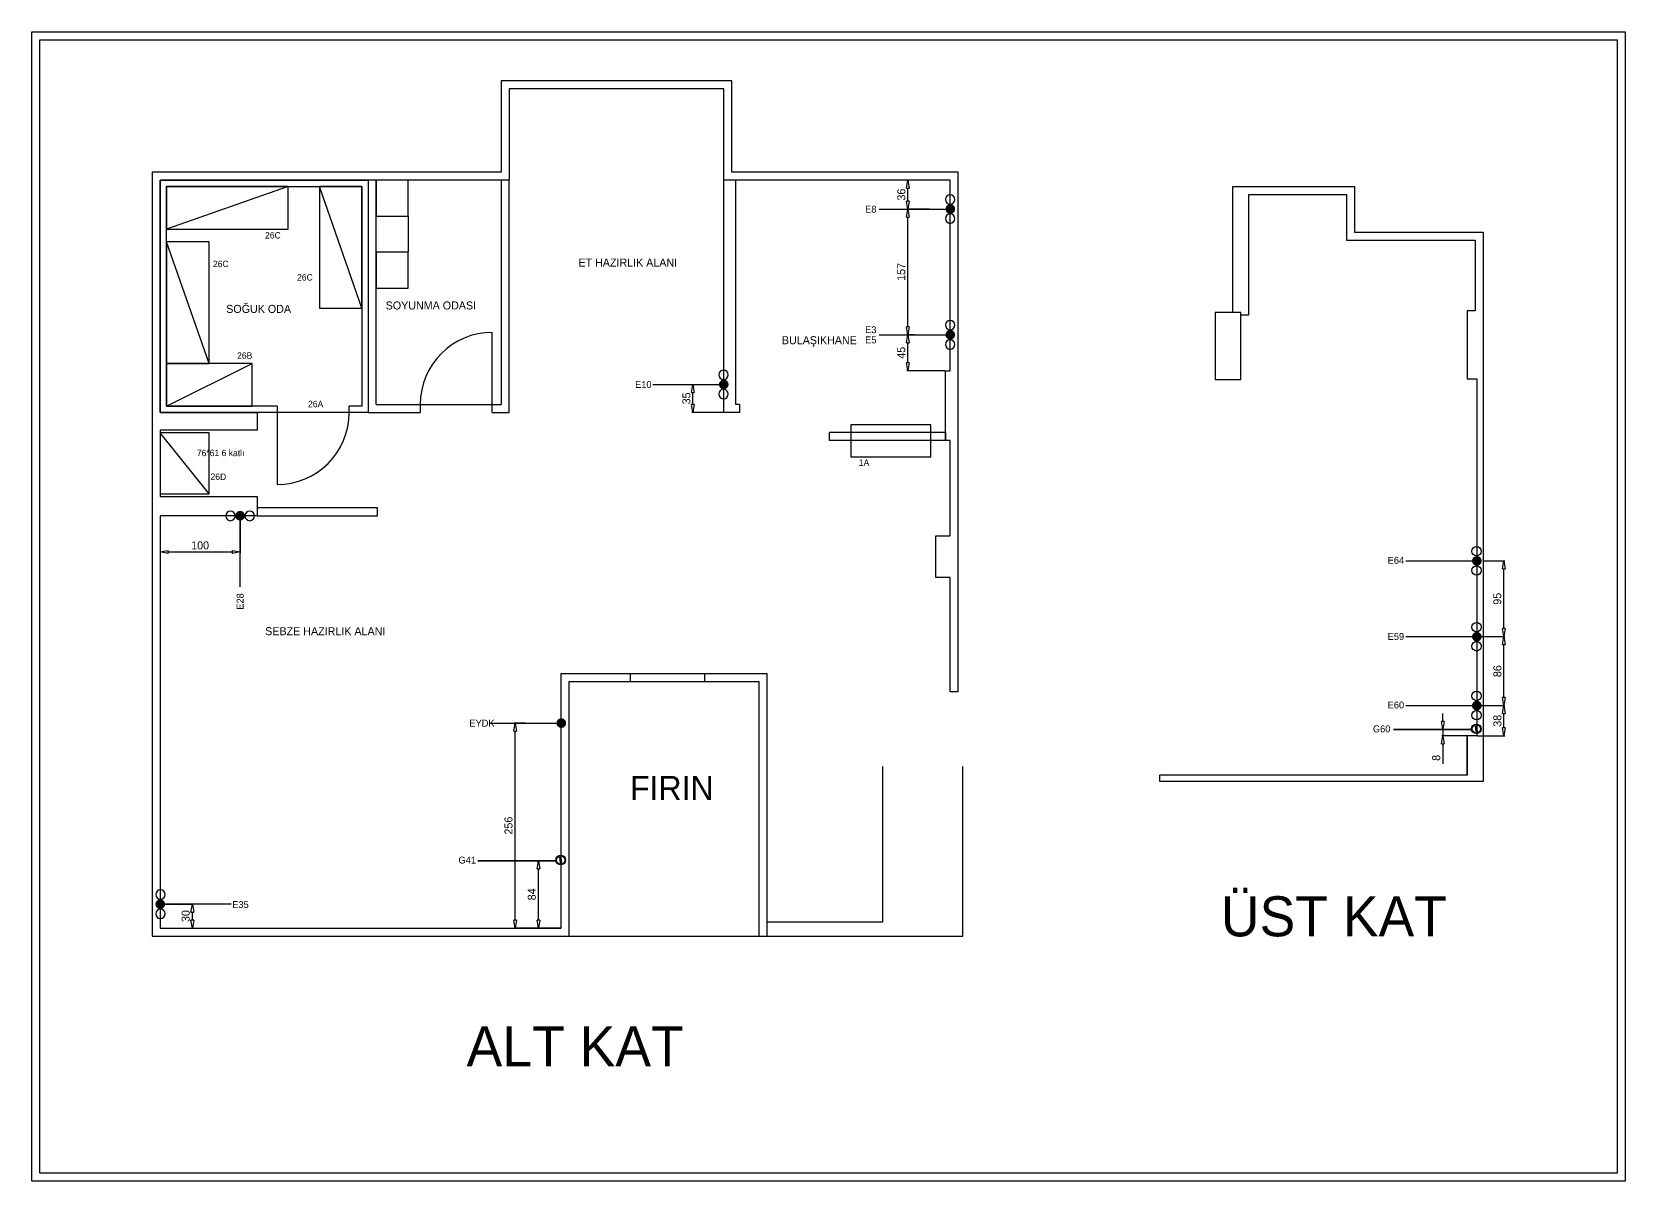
# Model space of a CAD drawing. Header units: millimetres. Extents: x 10921 to 17380, y -4733 to -3298.
# Drawn here: x 15390 to 17380, y -4733 to -3298 of the extents above; entities that cross this region are included whole.
import ezdxf

# ---------------------------------------------------------------- set-up
doc = ezdxf.new("R2010")
doc.units = ezdxf.units.MM
doc.linetypes.add('DASHDOT', pattern=[25.4, 12.7, -6.35, 0, -6.35])
doc.layers.add('ELK', color=1, linetype='Continuous', lineweight=35)
doc.layers.add('GAZ', color=200, linetype='Continuous', lineweight=25)
for name, color, linetype in [('Kıtc-001 Duvar', 6, 'Continuous'), ('Kıtc-002 Çizgi', 7, 'Continuous'), ('Kıtc-008 Rakam', 1, 'Continuous'), ('Kıtc-025 Antet', 7, 'Continuous'), ('S2000-019 Su Tes İşaretler', 5, 'Continuous'), ('S2000-024 Gaz Tes İşaretler', 3, 'Continuous'), ('SIH', 4, 'Continuous'), ('SU', 152, 'Continuous'), ('wall', 4, 'Continuous')]:
    doc.layers.add(name, color=color, linetype=linetype)
doc.styles.get("Standard").update_dxf_attribs({"font": 'stylu.ttf', "height": 10})
doc.styles.add('TAKSİM', font='GOTHIC.TTF', dxfattribs={"height": 20})
doc.dimstyles.new('ISO-25', dxfattribs={"dimtxt": 2.5, "dimasz": 5, "dimexe": 1.25, "dimexo": 0.625, "dimtad": 1, "dimdec": 0, "dimtxsty": 'Standard', "dimblk": 'ARCHTICK', "dimcen": 2.5, "dimclrd": 256, "dimclre": 256, "dimclrt": 256, "dimadec": 0, "dimazin": 0, "dimtfac": 1, "dimtdec": 0, "dimtmove": 0, "dimatfit": 3, "dimldrblk": 'ARCHTICK', "dimfxl": 1, "dimlwd": -1, "dimlwe": -1, "dimarcsym": 0})

# ---------------------------------------------------------------- blocks, each defined once
blk = doc.blocks.new('A$C45BD7F52')
at = {"layer": 'S2000-024 Gaz Tes İşaretler'}
h = blk.add_hatch(color=256, dxfattribs=at)
h.paths.add_polyline_path([(8, 4, 1), (0, 4, 1)])
h.paths.add_polyline_path([(7.5, 4, 1), (0.5, 4, 1)], flags=16)
for radius in [4, 3.5]:
    blk.add_circle((4, 4), radius, dxfattribs=at)
blk = doc.blocks.new('A$C73223F6F')
at = {"layer": 'GAZ'}
blk.add_hatch(color=256, dxfattribs=at).paths.add_polyline_path([(2.6, 6.8), (2.6, 5.4), (9.4, 5.2), (9.4, 6.6)])
blk.add_lwpolyline([(2.6, 6.8), (9.4, 6.6), (9.4, 5.2), (2.6, 5.4)], close=True, dxfattribs=at)
at = {"layer": 'GAZ', "xscale": 1.499999999995655, "yscale": 1.499999999995655, "zscale": 1.499999999995655, "rotation": 358.3670394844737}
blk.add_blockref('A$C45BD7F52', (-0.2, 0.2), dxfattribs=at)
blk = doc.blocks.new('A$C7E7D3E18')
at = {"layer": 'SIH', "linetype": 'Continuous', "const_width": 6}
blk.add_lwpolyline([(3, 6, 1), (9, 6, 1)], format="xyb", close=True, dxfattribs=at)
blk = doc.blocks.new('A$C6E87713E')
at = {"layer": 'S2000-019 Su Tes İşaretler'}
for centre in [(5.9, 6.3), (29.9, 6.3)]:
    blk.add_circle(centre, 5.89, dxfattribs=at)
blk.add_blockref('A$C7E7D3E18', (11.9, 0))
blk = doc.blocks.new('_ClosedBlank')
at = {"color": 0, "linetype": 'ByBlock', "lineweight": -2}
for p, q in [((-1, 0.17), (0, 0)), ((-1, 0.17), (-1, -0.17)), ((0, 0), (-1, -0.17))]:
    blk.add_line(p, q, dxfattribs=at)
blk = doc.blocks.new('*D165')
at = {"layer": 'Defpoints', "color": 0, "transparency": 16777216}
for p in [(16484.4, -3676.5), (16492.9, -3676.5), (16531.3, -3721.5)]:
    blk.add_point(p, dxfattribs=at)
at = {"layer": 'Kıtc-002 Çizgi', "transparency": 16777216}
for p, q in [((16492.3, -3676.5), (16483.1, -3676.5)), ((16484.4, -3711.5), (16484.4, -3686.5)), ((16530.6, -3721.5), (16483.1, -3721.5))]:
    blk.add_line(p, q, dxfattribs=at)
at = {"layer": 'Kıtc-002 Çizgi', "transparency": 16777216, "xscale": 10, "yscale": 10, "zscale": 10}
for p, rotation in [((16484.4, -3676.5), 90), ((16484.4, -3721.5), 270)]:
    blk.add_blockref('_ClosedBlank', p, dxfattribs=dict(at, rotation=rotation))
at = {"layer": 'Kıtc-002 Çizgi', "transparency": 16777216, "insert": (16476.1, -3699), "char_height": 10, "attachment_point": 5, "rotation": 90}
blk.add_mtext('45', dxfattribs=at)
blk = doc.blocks.new('*D166')
at = {"layer": 'Defpoints', "color": 0, "transparency": 16777216}
for p in [(16484.4, -3483.5), (16537.3, -3483.5), (16512.1, -3519.6)]:
    blk.add_point(p, dxfattribs=at)
at = {"layer": 'Kıtc-002 Çizgi', "transparency": 16777216}
for p, q in [((16536.6, -3483.5), (16483.1, -3483.5)), ((16484.4, -3509.6), (16484.4, -3493.5)), ((16511.5, -3519.6), (16483.1, -3519.6))]:
    blk.add_line(p, q, dxfattribs=at)
at = {"layer": 'Kıtc-002 Çizgi', "transparency": 16777216, "xscale": 10, "yscale": 10, "zscale": 10}
for p, rotation in [((16484.4, -3483.5), 90), ((16484.4, -3519.6), 270)]:
    blk.add_blockref('_ClosedBlank', p, dxfattribs=dict(at, rotation=rotation))
at = {"layer": 'Kıtc-002 Çizgi', "transparency": 16777216, "insert": (16476.2, -3501.5), "char_height": 10, "attachment_point": 5, "rotation": 90}
blk.add_mtext('36', dxfattribs=at)
blk = doc.blocks.new('*D167')
at = {"layer": 'Defpoints', "color": 0, "transparency": 16777216}
for p in [(16209.9, -3738.5), (16215.8, -3738.5), (16254.3, -3773.5)]:
    blk.add_point(p, dxfattribs=at)
at = {"layer": 'Kıtc-002 Çizgi', "transparency": 16777216}
for p, q in [((16210.5, -3738.5), (16217, -3738.5)), ((16215.8, -3763.5), (16215.8, -3748.5)), ((16253.6, -3773.5), (16214.5, -3773.5))]:
    blk.add_line(p, q, dxfattribs=at)
at = {"layer": 'Kıtc-002 Çizgi', "transparency": 16777216, "xscale": 10, "yscale": 10, "zscale": 10}
for p, rotation in [((16215.8, -3738.5), 90), ((16215.8, -3773.5), 270)]:
    blk.add_blockref('_ClosedBlank', p, dxfattribs=dict(at, rotation=rotation))
at = {"layer": 'Kıtc-002 Çizgi', "transparency": 16777216, "insert": (16207.6, -3756), "char_height": 10, "attachment_point": 5, "rotation": 90}
blk.add_mtext('35', dxfattribs=at)
blk = doc.blocks.new('*D212')
at = {"layer": 'Defpoints', "color": 0, "transparency": 16777216}
for p in [(15553.3, -4387.5), (15590.4, -4387.5), (15550.3, -4417.5)]:
    blk.add_point(p, dxfattribs=at)
at = {"layer": 'Kıtc-002 Çizgi', "transparency": 16777216}
for p, q in [((15553.9, -4387.5), (15591.6, -4387.5)), ((15590.4, -4407.5), (15590.4, -4397.5)), ((15550.9, -4417.5), (15591.6, -4417.5))]:
    blk.add_line(p, q, dxfattribs=at)
at = {"layer": 'Kıtc-002 Çizgi', "transparency": 16777216, "xscale": 10, "yscale": 10, "zscale": 10}
for p, rotation in [((15590.4, -4387.5), 90), ((15590.4, -4417.5), 270)]:
    blk.add_blockref('_ClosedBlank', p, dxfattribs=dict(at, rotation=rotation))
at = {"layer": 'Kıtc-002 Çizgi', "transparency": 16777216, "insert": (15582.1, -4402.5), "char_height": 10, "attachment_point": 5, "rotation": 90}
blk.add_mtext('30', dxfattribs=at)
blk = doc.blocks.new('*D239')
at = {"layer": 'Defpoints', "color": 0, "transparency": 16777216}
for p in [(17152.6, -4177.5), (17183.1, -4177.5), (17188.5, -4169.3)]:
    blk.add_point(p, dxfattribs=at)
at = {"layer": 'Kıtc-002 Çizgi', "transparency": 16777216}
for p, q in [((17152.6, -4159.3), (17152.6, -4149.3)), ((17187.8, -4169.3), (17151.4, -4169.3)), ((17182.4, -4177.5), (17151.4, -4177.5)), ((17152.6, -4169.3), (17152.6, -4177.5)), ((17152.6, -4187.5), (17152.6, -4212.2))]:
    blk.add_line(p, q, dxfattribs=at)
at = {"layer": 'Kıtc-002 Çizgi', "transparency": 16777216, "xscale": 10, "yscale": 10, "zscale": 10}
for p, rotation in [((17152.6, -4169.3), 270), ((17152.6, -4177.5), 90)]:
    blk.add_blockref('_ClosedBlank', p, dxfattribs=dict(at, rotation=rotation))
at = {"layer": 'Kıtc-002 Çizgi', "transparency": 16777216, "insert": (17144.4, -4204.9), "char_height": 10, "attachment_point": 5, "rotation": 90}
blk.add_mtext('8', dxfattribs=at)
blk = doc.blocks.new('*D240')
at = {"layer": 'Defpoints', "color": 0, "transparency": 16777216}
for p in [(17198.1, -4139.6), (17228.9, -4139.6), (17195.1, -4177.5)]:
    blk.add_point(p, dxfattribs=at)
at = {"layer": 'Kıtc-002 Çizgi', "transparency": 16777216}
for p, q in [((17198.7, -4139.6), (17230.2, -4139.6)), ((17228.9, -4167.5), (17228.9, -4149.6)), ((17195.7, -4177.5), (17230.2, -4177.5))]:
    blk.add_line(p, q, dxfattribs=at)
at = {"layer": 'Kıtc-002 Çizgi', "transparency": 16777216, "xscale": 10, "yscale": 10, "zscale": 10}
for p, rotation in [((17228.9, -4139.6), 90), ((17228.9, -4177.5), 270)]:
    blk.add_blockref('_ClosedBlank', p, dxfattribs=dict(at, rotation=rotation))
at = {"layer": 'Kıtc-002 Çizgi', "transparency": 16777216, "insert": (17220.8, -4158.6), "char_height": 10, "attachment_point": 5, "rotation": 90}
blk.add_mtext('38', dxfattribs=at)
blk = doc.blocks.new('*D241')
at = {"layer": 'Defpoints', "color": 0, "transparency": 16777216}
for p in [(17198.1, -4053.5), (17228.9, -4053.5), (17198.1, -4139.6)]:
    blk.add_point(p, dxfattribs=at)
at = {"layer": 'Kıtc-002 Çizgi', "transparency": 16777216}
for p, q in [((17198.7, -4053.5), (17230.2, -4053.5)), ((17228.9, -4129.6), (17228.9, -4063.5)), ((17198.7, -4139.6), (17230.2, -4139.6))]:
    blk.add_line(p, q, dxfattribs=at)
at = {"layer": 'Kıtc-002 Çizgi', "transparency": 16777216, "xscale": 10, "yscale": 10, "zscale": 10}
for p, rotation in [((17228.9, -4053.5), 90), ((17228.9, -4139.6), 270)]:
    blk.add_blockref('_ClosedBlank', p, dxfattribs=dict(at, rotation=rotation))
at = {"layer": 'Kıtc-002 Çizgi', "transparency": 16777216, "insert": (17220.8, -4096.6), "char_height": 10, "attachment_point": 5, "rotation": 90}
blk.add_mtext('86', dxfattribs=at)
blk = doc.blocks.new('*D242')
at = {"layer": 'Defpoints', "color": 0, "transparency": 16777216}
for p in [(17203.1, -3958.9), (17228.9, -3958.9), (17198.1, -4053.5)]:
    blk.add_point(p, dxfattribs=at)
at = {"layer": 'Kıtc-002 Çizgi', "transparency": 16777216}
for p, q in [((17203.7, -3958.9), (17230.2, -3958.9)), ((17228.9, -4043.5), (17228.9, -3968.9)), ((17198.7, -4053.5), (17230.2, -4053.5))]:
    blk.add_line(p, q, dxfattribs=at)
at = {"layer": 'Kıtc-002 Çizgi', "transparency": 16777216, "xscale": 10, "yscale": 10, "zscale": 10}
for p, rotation in [((17228.9, -3958.9), 90), ((17228.9, -4053.5), 270)]:
    blk.add_blockref('_ClosedBlank', p, dxfattribs=dict(at, rotation=rotation))
at = {"layer": 'Kıtc-002 Çizgi', "transparency": 16777216, "insert": (17220.7, -4006.2), "char_height": 10, "attachment_point": 5, "rotation": 90}
blk.add_mtext('95', dxfattribs=at)
blk = doc.blocks.new('*D243')
at = {"layer": 'Defpoints', "color": 0, "transparency": 16777216}
for p in [(15550.3, -3902.5), (15650, -3902.5), (15650, -3947.8)]:
    blk.add_point(p, dxfattribs=at)
at = {"layer": 'Kıtc-002 Çizgi', "transparency": 16777216}
for p, q in [((15550.3, -3903.1), (15550.3, -3949.1)), ((15650, -3903.1), (15650, -3949.1)), ((15560.3, -3947.8), (15640, -3947.8))]:
    blk.add_line(p, q, dxfattribs=at)
at = {"layer": 'Kıtc-002 Çizgi', "transparency": 16777216, "xscale": 10, "yscale": 10, "zscale": 10, "rotation": 180}
blk.add_blockref('_ClosedBlank', (15550.3, -3947.8), dxfattribs=at)
at = {"layer": 'Kıtc-002 Çizgi', "transparency": 16777216, "xscale": 10, "yscale": 10, "zscale": 10}
blk.add_blockref('_ClosedBlank', (15650, -3947.8), dxfattribs=at)
at = {"layer": 'Kıtc-002 Çizgi', "transparency": 16777216, "insert": (15600.1, -3939.6), "char_height": 10, "attachment_point": 5}
blk.add_mtext('100', dxfattribs=at)
blk = doc.blocks.new('*D244')
at = {"layer": 'Defpoints', "color": 0, "transparency": 16777216}
for p in [(16022.7, -4333.3), (16044.7, -4333.3), (16051.3, -4417.5)]:
    blk.add_point(p, dxfattribs=at)
at = {"layer": 'Kıtc-002 Çizgi', "transparency": 16777216}
for p, q in [((16044, -4333.3), (16021.5, -4333.3)), ((16022.7, -4407.5), (16022.7, -4343.3)), ((16050.6, -4417.5), (16021.5, -4417.5))]:
    blk.add_line(p, q, dxfattribs=at)
at = {"layer": 'Kıtc-002 Çizgi', "transparency": 16777216, "xscale": 10, "yscale": 10, "zscale": 10}
for p, rotation in [((16022.7, -4333.3), 90), ((16022.7, -4417.5), 270)]:
    blk.add_blockref('_ClosedBlank', p, dxfattribs=dict(at, rotation=rotation))
at = {"layer": 'Kıtc-002 Çizgi', "transparency": 16777216, "insert": (16014.5, -4375.4), "char_height": 10, "attachment_point": 5, "rotation": 90}
blk.add_mtext('84', dxfattribs=at)
blk = doc.blocks.new('*D245')
at = {"layer": 'Defpoints', "color": 0, "transparency": 16777216}
for p in [(15993.7, -4161.5), (16006.9, -4161.5), (16051.3, -4417.5)]:
    blk.add_point(p, dxfattribs=at)
at = {"layer": 'Kıtc-002 Çizgi', "transparency": 16777216}
for p, q in [((16006.3, -4161.5), (15992.4, -4161.5)), ((15993.7, -4407.5), (15993.7, -4171.5)), ((16050.6, -4417.5), (15992.4, -4417.5))]:
    blk.add_line(p, q, dxfattribs=at)
at = {"layer": 'Kıtc-002 Çizgi', "transparency": 16777216, "xscale": 10, "yscale": 10, "zscale": 10}
for p, rotation in [((15993.7, -4161.5), 90), ((15993.7, -4417.5), 270)]:
    blk.add_blockref('_ClosedBlank', p, dxfattribs=dict(at, rotation=rotation))
at = {"layer": 'Kıtc-002 Çizgi', "transparency": 16777216, "insert": (15985.4, -4289.5), "char_height": 10, "attachment_point": 5, "rotation": 90}
blk.add_mtext('256', dxfattribs=at)
blk = doc.blocks.new('*D246')
at = {"layer": 'Defpoints', "color": 0, "transparency": 16777216}
for p in [(16484.4, -3519.6), (16497.3, -3519.6), (16492.9, -3676.5)]:
    blk.add_point(p, dxfattribs=at)
at = {"layer": 'Kıtc-002 Çizgi', "transparency": 16777216}
for p, q in [((16496.7, -3519.6), (16483.1, -3519.6)), ((16484.4, -3666.5), (16484.4, -3529.6)), ((16492.3, -3676.5), (16483.1, -3676.5))]:
    blk.add_line(p, q, dxfattribs=at)
at = {"layer": 'Kıtc-002 Çizgi', "transparency": 16777216, "xscale": 10, "yscale": 10, "zscale": 10}
for p, rotation in [((16484.4, -3519.6), 90), ((16484.4, -3676.5), 270)]:
    blk.add_blockref('_ClosedBlank', p, dxfattribs=dict(at, rotation=rotation))
at = {"layer": 'Kıtc-002 Çizgi', "transparency": 16777216, "insert": (16476, -3598), "char_height": 10, "attachment_point": 5, "rotation": 90}
blk.add_mtext('157', dxfattribs=at)

msp = doc.modelspace()

# ---------------------------------------------------------------- linework, layer by layer
at = {"layer": 'ELK', "color": 3}
for p, q in [((17188.5, -4169.3), (17091, -4169.3)), ((16044.7, -4333.3), (15947.2, -4333.3))]:
    msp.add_line(p, q, dxfattribs=at)
at = {"layer": 'Kıtc-001 Duvar'}
for p, q in [((15810.1, -3483.5), (15810.1, -3773.5)), ((15820.1, -3763.5), (15820.1, -3483.5)), ((15976.3, -3483.5), (15976.3, -3763.5)), ((15986.3, -3773.5), (15986.3, -3483.5)), ((16254.3, -3773.5), (16254.3, -3483.5)), ((16269.3, -3763.5), (16269.3, -3483.5)), ((16890.1, -3491.5), (17042.1, -3491.5)), ((16890.1, -3648.5), (16890.1, -3491.5)), ((16910.1, -3501.5), (17032.1, -3501.5)), ((16910.1, -3651.5), (16910.1, -3501.5)), ((17032.1, -3501.5), (17032.1, -3558.5)), ((17042.1, -3491.5), (17042.1, -3548.5)), ((17032.1, -3558.5), (17193.1, -3558.5)), ((17042.1, -3548.5), (17203.1, -3548.5)), ((17193.1, -3558.5), (17193.1, -3637.5)), ((17203.1, -3548.5), (17203.1, -4234.5)), ((17193.1, -3637.5), (17193.1, -3646.5)), ((16900.1, -3651.5), (16910.1, -3651.5)), ((17193.1, -3646.5), (17183.1, -3646.5)), ((17183.1, -3646.5), (17183.1, -3731.5)), ((15965.1, -3773.5), (15965.1, -3673.5)), ((17183.1, -3731.5), (17195.1, -3731.5)), ((17195.1, -3731.5), (17195.1, -4177.5)), ((15810.1, -3773.5), (15875.1, -3773.5)), ((15820.1, -3763.5), (15976.3, -3763.5)), ((15875.1, -3763.5), (15875.1, -3773.5)), ((15965.1, -3773.5), (15986.3, -3773.5)), ((16273.8, -3773.5), (16254.3, -3773.5)), ((16273.8, -3763.5), (16269.3, -3763.5)), ((16273.8, -3763.5), (16273.8, -3773.5)), ((16531.3, -3798.5), (16386.3, -3798.5)), ((16386.3, -3808.5), (16386.3, -3798.5)), ((16531.3, -3798.5), (16531.3, -3808.5)), ((16531.3, -3808.5), (16386.3, -3808.5)), ((16137.3, -4099.5), (16137.3, -4109.5)), ((16230.3, -4099.5), (16230.3, -4109.5)), ((16547.3, -4122.5), (16537.3, -4122.5)), ((17195.1, -4177.5), (17183.1, -4177.5)), ((16453, -4409.5), (16453, -4215.7)), ((16553, -4427.5), (16553, -4215.7)), ((16798.9, -4234.5), (16798.9, -4226.5)), ((17183.1, -4226.5), (16798.9, -4226.5)), ((17203.1, -4234.5), (16798.9, -4234.5)), ((16308.3, -4409.5), (16453, -4409.5)), ((16061.3, -4427.5), (16308.3, -4427.5)), ((16308.3, -4427.5), (16553, -4427.5))]:
    msp.add_line(p, q, dxfattribs=at)
for points in [[(16547.3, -4122.5), (16547.3, -3969.5), (16547.3, -3969.5), (16547.3, -3937.5), (16547.3, -3937.5), (16547.3, -3798.5), (16547.3, -3798.5), (16547.3, -3731.5), (16547.3, -3731.5), (16547.3, -3473.5), (16264.3, -3473.5), (16264.3, -3359.5), (15976.3, -3359.5), (15976.3, -3473.5), (15540.3, -3473.5), (15540.3, -3783.5), (15540.3, -3783.5), (15540.3, -3785.5), (15540.3, -3785.5), (15540.3, -3888.5), (15540.3, -3888.5), (15540.3, -3892.5), (15540.3, -3892.5), (15540.3, -4427.5), (16061.3, -4427.5), (16061.3, -4109.5), (16137.3, -4109.5), (16230.3, -4109.5), (16298.3, -4109.5), (16298.3, -4427.5)], [(16537.3, -4122.5), (16537.3, -3979.5), (16519.3, -3979.5), (16519.3, -3927.5), (16537.3, -3927.5), (16537.3, -3808.5), (16531.3, -3808.5), (16531.3, -3721.5), (16537.3, -3721.5), (16537.3, -3483.5), (16254.3, -3483.5), (16254.3, -3369.5), (15986.3, -3369.5), (15986.3, -3483.5), (15550.3, -3483.5), (15550.3, -3773.5), (15671.3, -3773.5), (15671.3, -3795.5), (15550.3, -3795.5), (15550.3, -3878.5), (15671.3, -3878.5), (15671.3, -3902.5), (15550.3, -3902.5), (15550.3, -4417.5), (16051.3, -4417.5), (16051.3, -4099.5), (16137.3, -4099.5), (16230.3, -4099.5), (16308.3, -4099.5), (16308.3, -4427.5)]]:
    msp.add_lwpolyline(points, dxfattribs=at)
for points in [[(16868.1, -3648.5), (16868.1, -3732.5), (16900.1, -3732.5), (16900.1, -3648.5)], [(15671.3, -3902.5), (15821.5, -3902.5), (15821.5, -3892.5), (15671.3, -3892.5)], [(17183.1, -4177.5), (17183.1, -4177.5), (17183.1, -4226.5), (17183.1, -4226.5)]]:
    msp.add_lwpolyline(points, close=True, dxfattribs=at)
msp.add_arc((15965.1, -3763.5), 90, 90, 180, dxfattribs=at)
at = {"layer": 'Kıtc-002 Çizgi'}
for p, q in [((15710.3, -3491.5), (15558.3, -3544.5)), ((15802.1, -3643.5), (15749.1, -3491.5)), ((15611.3, -3712.5), (15558.3, -3560.5)), ((15558.3, -3765.5), (15665.3, -3712.5)), ((15696.3, -3765.5), (15696.3, -3863.5)), ((15786.3, -3773.5), (15786.3, -3765.5)), ((15611.3, -3875), (15550.3, -3799))]:
    msp.add_line(p, q, dxfattribs=at)
for points in [[(15550.3, -3483.5), (15810.1, -3483.5), (15810.1, -3773.5), (15550.3, -3773.5)], [(15710.3, -3491.5), (15558.3, -3491.5), (15558.3, -3544.5), (15710.3, -3544.5)], [(15802.1, -3643.5), (15802.1, -3491.5), (15749.1, -3491.5), (15749.1, -3643.5)], [(15860.1, -3528.5), (15860.1, -3483.5), (15820.1, -3483.5), (15820.1, -3528.5)], [(15860.1, -3528.5), (15860.1, -3573.5), (15820.1, -3573.5), (15820.1, -3528.5)], [(15611.3, -3712.5), (15611.3, -3560.5), (15558.3, -3560.5), (15558.3, -3712.5)], [(15860.1, -3618.5), (15860.1, -3573.5), (15820.1, -3573.5), (15820.1, -3618.5)], [(15558.3, -3765.5), (15665.3, -3765.5), (15665.3, -3712.5), (15558.3, -3712.5)], [(15611.3, -3875), (15611.3, -3799), (15550.3, -3799), (15550.3, -3875)], [(16412.9, -3828.9), (16512.9, -3828.9), (16512.9, -3788.9), (16412.9, -3788.9)]]:
    msp.add_lwpolyline(points, close=True, dxfattribs=at)
msp.add_lwpolyline([(15696.3, -3765.5), (15558.3, -3765.5), (15558.3, -3491.5), (15802.1, -3491.5), (15802.1, -3765.5), (15786.3, -3765.5)], dxfattribs=at)
msp.add_arc((15696.3, -3773.5), 90, 270, 0, dxfattribs=at)
at = {"layer": 'Kıtc-025 Antet'}
for points in [[(17380.4, -3298.2), (17380.4, -4733.5), (15389.9, -4733.5), (15389.9, -3298.2)], [(17370.4, -3308.2), (17370.4, -4723.5), (15399.9, -4723.5), (15399.9, -3308.2)]]:
    msp.add_lwpolyline(points, close=True, dxfattribs=at)
at = {"layer": 'SU'}
for p, q in [((16448.5, -3519.6), (16537.3, -3519.6)), ((16448.5, -3676.5), (16537.3, -3676.5)), ((16165.5, -3738.5), (16254.3, -3738.5)), ((15650, -3991.2), (15650, -3902.5)), ((17106.3, -3958.9), (17195.1, -3958.9)), ((17106.3, -4053.5), (17195.1, -4053.5)), ((17106.3, -4139.6), (17195.1, -4139.6)), ((15962.5, -4161.5), (16051.3, -4161.5)), ((15639, -4387.5), (15550.3, -4387.5))]:
    msp.add_line(p, q, dxfattribs=at)

# ---------------------------------------------------------------- block references
at = {"xscale": -1, "rotation": 90}
msp.add_blockref('A$C7E7D3E18', (16057.3, -4155.5), dxfattribs=at)
at = {"layer": 'GAZ', "color": 3, "rotation": 278.4543032596013}
for p in [(17187.6, -4163.6), (16043.8, -4327.5)]:
    msp.add_blockref('A$C73223F6F', p, dxfattribs=at)
at = {"layer": 'wall', "color": 0, "linetype": 'DASHDOT', "xscale": -1}
for p, rotation in [((16543.3, -3501.6), 90), ((16543.3, -3658.6), 90), ((16260.3, -3720.6), 90), ((15632.1, -3896.5), 180), ((15544.3, -4405.5), 270)]:
    msp.add_blockref('A$C6E87713E', p, dxfattribs=dict(at, rotation=rotation))
at = {"layer": 'wall', "color": 0, "linetype": 'DASHDOT', "rotation": 90.00000000000001}
for p in [(17201.1, -3976.8), (17201.1, -4071.5), (17201.1, -4157.5)]:
    msp.add_blockref('A$C6E87713E', p, dxfattribs=at)

# ---------------------------------------------------------------- texts
at = {"layer": 'ELK', "color": 3, "style": 'TAKSİM'}
for s, p in [('G60', (17065.3, -4173)), ('G41', (15922.9, -4336.9))]:
    msp.add_text(s, height=8.64, dxfattribs=at).set_placement(p)
at = {"layer": 'Kıtc-002 Çizgi', "color": 1}
for s, p in [('SOĞUK ODA', (15632.7, -3649.2)), ('SOYUNMA ODASI', (15831.9, -3644.9))]:
    msp.add_text(s, height=10, dxfattribs=at).set_placement(p)
at = {"layer": 'Kıtc-002 Çizgi', "attachment_point": 1}
for s, width, heights, insert, char_height in [('{\\C1;ET HAZIRLIK ALANI}', 142.985, [0], (16072.7, -3581.4), 10), ('{\\C1;BULAŞIKHANE}', 142.985, [0], (16326.9, -3678.3), 10), ('{\\C1;SEBZE HAZIRLIK ALANI}', 142.985, [0], (15681.4, -4041.7), 10), ('FIRIN', 96.627, [0], (16137, -4227.5), 30), ('ÜST KAT ', 374.688, [10.5], (16875.4, -4377.8), 50), ('ALT KAT ', 374.688, [10.5], (15933, -4540.1), 50)]:
    msp.add_mtext_dynamic_manual_height_columns(s, width=width, gutter_width=50, heights=heights, dxfattribs=dict(at, insert=insert, char_height=char_height))
at = {"layer": 'Kıtc-008 Rakam', "color": 1}
for s, p in [('26C', (15681.2, -3556.3)), ('26C', (15616.1, -3592)), ('26C', (15721.2, -3608.8)), ('26B', (15646.3, -3706.5)), ('26A', (15734.9, -3767)), ('76*61 6 katlı', (15596, -3828.1)), ('1A', (16423, -3840.2)), ('26D', (15613.1, -3857.8))]:
    msp.add_text(s, height=8, dxfattribs=at).set_placement(p)
at = {"layer": 'SU', "style": 'TAKSİM'}
for s, p in [('E8', (16430.9, -3524)), ('E3', (16430.9, -3674.5)), ('E5', (16430.9, -3687.2)), ('E10 ', (16143.5, -3742.9)), ('E64', (17083.7, -3962.5)), ('E59', (17083.7, -4057.6)), ('E60', (17083.7, -4143.2)), ('EYDK', (15936.5, -4165.9)), ('E35', (15640.2, -4392.4))]:
    msp.add_text(s, height=8.64, dxfattribs=at).set_placement(p)
msp.add_text('E28', height=8.64, rotation=90, dxfattribs=at).set_placement((15654.4, -4019.9))

# ---------------------------------------------------------------- dimensions: what is measured, and where the dimension line sits
at = {"layer": 'Kıtc-002 Çizgi'}
for base, p1, p2, override, picture, middle in [((16484.4, -3483.5), (16512.1, -3519.6), (16537.3, -3483.5), {"dimtxt": 10, "dimasz": 10, "dimgap": 3, "dimblk": 'ClosedBlank', "dimcen": 5, "dimtmove": 1, "dimldrblk": 'ClosedBlank', "dimfxl": 0, "dimtfillclr": 256}, '*D166', (16476.2, -3501.5)), ((16484.4, -3519.6), (16492.9, -3676.5), (16497.3, -3519.6), {"dimtxt": 10, "dimasz": 10, "dimgap": 3, "dimblk": 'ClosedBlank', "dimcen": 5, "dimtmove": 1, "dimldrblk": 'ClosedBlank', "dimfxl": 0, "dimtfillclr": 256}, '*D246', (16476, -3598)), ((16484.4, -3676.5), (16531.3, -3721.5), (16492.9, -3676.5), {"dimtxt": 10, "dimasz": 10, "dimgap": 3, "dimblk": 'ClosedBlank', "dimcen": 5, "dimldrblk": 'ClosedBlank', "dimfxl": 0, "dimtfillclr": 256}, '*D165', (16476.1, -3699)), ((16215.8, -3738.5), (16254.3, -3773.5), (16209.9, -3738.5), {"dimtxt": 10, "dimasz": 10, "dimgap": 3, "dimblk": 'ClosedBlank', "dimcen": 5, "dimldrblk": 'ClosedBlank', "dimfxl": 0, "dimtfillclr": 256}, '*D167', (16207.6, -3756)), ((17228.9, -3958.9), (17198.1, -4053.5), (17203.1, -3958.9), {"dimtxt": 10, "dimasz": 10, "dimgap": 3, "dimblk": 'ClosedBlank', "dimcen": 5, "dimtmove": 1, "dimldrblk": 'ClosedBlank', "dimfxl": 0, "dimtfillclr": 256}, '*D242', (17220.7, -4006.2)), ((17228.9, -4053.5), (17198.1, -4139.6), (17198.1, -4053.5), {"dimtxt": 10, "dimasz": 10, "dimgap": 3, "dimblk": 'ClosedBlank', "dimcen": 5, "dimtmove": 1, "dimldrblk": 'ClosedBlank', "dimfxl": 0, "dimtfillclr": 256}, '*D241', (17220.8, -4096.6)), ((17228.9, -4139.6), (17195.1, -4177.5), (17198.1, -4139.6), {"dimtxt": 10, "dimasz": 10, "dimgap": 3, "dimblk": 'ClosedBlank', "dimcen": 5, "dimldrblk": 'ClosedBlank', "dimfxl": 0, "dimtfillclr": 256}, '*D240', (17220.8, -4158.6)), ((17152.6, -4177.5), (17188.5, -4169.3), (17183.1, -4177.5), {"dimtxt": 10, "dimasz": 10, "dimgap": 3, "dimblk": 'ClosedBlank', "dimcen": 5, "dimldrblk": 'ClosedBlank', "dimfxl": 0, "dimtfillclr": 256}, '*D239', (17144.4, -4204.9)), ((15993.7, -4161.5), (16051.3, -4417.5), (16006.9, -4161.5), {"dimtxt": 10, "dimasz": 10, "dimgap": 3, "dimblk": 'ClosedBlank', "dimcen": 5, "dimldrblk": 'ClosedBlank', "dimfxl": 0, "dimtfillclr": 256}, '*D245', (15985.4, -4289.5)), ((16022.7, -4333.3), (16051.3, -4417.5), (16044.7, -4333.3), {"dimtxt": 10, "dimasz": 10, "dimgap": 3, "dimblk": 'ClosedBlank', "dimcen": 5, "dimldrblk": 'ClosedBlank', "dimfxl": 0, "dimtfillclr": 256}, '*D244', (16014.5, -4375.4)), ((15590.4, -4387.5), (15550.3, -4417.5), (15553.3, -4387.5), {"dimtxt": 10, "dimasz": 10, "dimgap": 3, "dimblk": 'ClosedBlank', "dimcen": 5, "dimldrblk": 'ClosedBlank', "dimfxl": 0, "dimtfillclr": 256}, '*D212', (15582.1, -4402.5))]:
    dim = msp.add_linear_dim(base=base, p1=p1, p2=p2, angle=90, dimstyle='ISO-25', override=override, dxfattribs=at)
    dim.commit()
    dim.dimension.update_dxf_attribs({"geometry": picture, "text_midpoint": middle})
dim = msp.add_linear_dim(base=(15650, -3947.8), p1=(15550.3, -3902.5), p2=(15650, -3902.5), dimstyle='ISO-25', override={"dimtxt": 10, "dimasz": 10, "dimgap": 3, "dimblk": 'ClosedBlank', "dimcen": 5, "dimldrblk": 'ClosedBlank', "dimfxl": 0, "dimtfillclr": 256}, dxfattribs=at)
dim.commit()
dim.dimension.update_dxf_attribs({"geometry": '*D243', "text_midpoint": (15600.1, -3939.6)})

doc.saveas('drawing.dxf')
